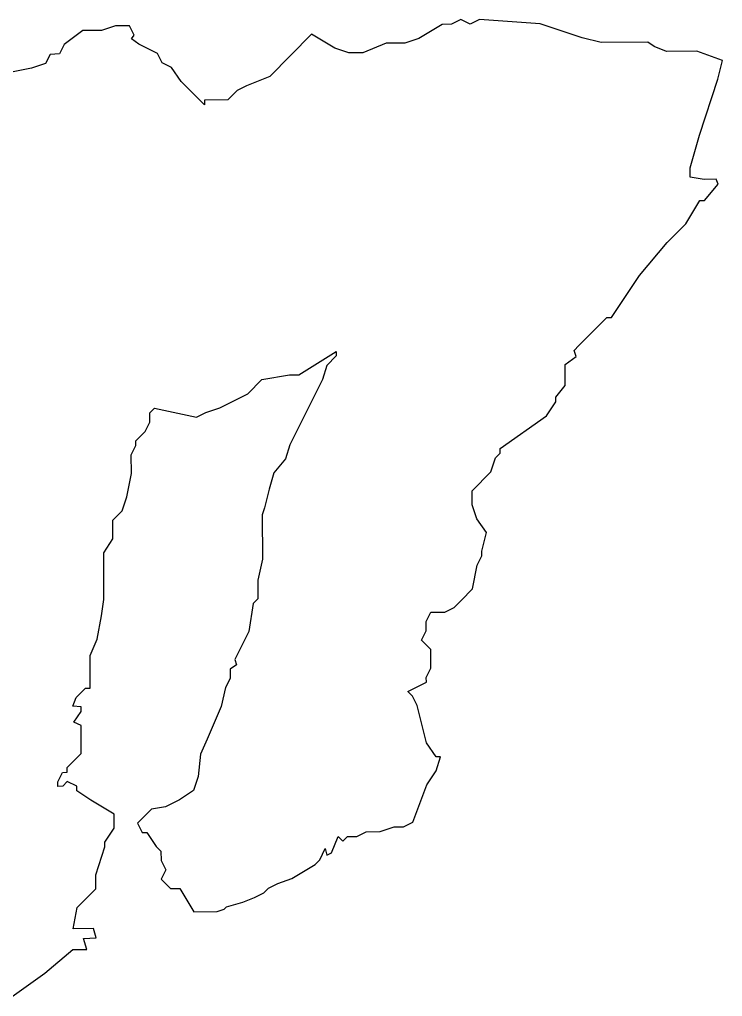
# Model space of a CAD drawing. Header units: metres. Extents: x 321872 to 327738, y 1839281 to 1843763.
# Drawn here: x 324805 to 327738, y 1839677 to 1843756 of the extents above; entities that cross this region are included whole.
import ezdxf

# ---------------------------------------------------------------- set-up
doc = ezdxf.new("R2010")
doc.units = ezdxf.units.M
doc.layers.add('VILLAGE BOUNDRY', color=10, linetype='Continuous')

msp = doc.modelspace()

# ---------------------------------------------------------------- linework, layer by layer
at = {"layer": 'VILLAGE BOUNDRY'}
msp.add_lwpolyline([(324774.7, 1839676.7), (324910.6, 1839774.6), (325027.1, 1839872.5), (325085.5, 1839872.8), (325072.5, 1839918.9), (325124.3, 1839921.7), (325114.4, 1839960.6), (325029.4, 1839958.4), (325045.8, 1840047.9), (325123.4, 1840126.2), (325123.1, 1840184.6), (325161.6, 1840301.6), (325161.5, 1840321.1), (325200.3, 1840379.7), (325200, 1840438.2), (325102.4, 1840496.2), (325043.8, 1840534.8), (325043.7, 1840554.4), (325004.6, 1840573.6), (324985.2, 1840554.1), (324965.7, 1840554), (324965.7, 1840573.5), (324985, 1840612.5), (325004.5, 1840612.6), (325004.4, 1840632.1), (325062.6, 1840690.7), (325062.1, 1840807.7), (325032.1, 1840822.4), (325061.8, 1840866.1), (325061.7, 1840885.5), (325027.6, 1840888.2), (325042.1, 1840924.4), (325080.9, 1840963.6), (325100.4, 1840963.6), (325099.8, 1841100), (325128.7, 1841168.3), (325147.8, 1841265.8), (325157.2, 1841334), (325156.4, 1841528.7), (325195.1, 1841587.3), (325194.8, 1841665.3), (325233.5, 1841704.4), (325252.8, 1841762.9), (325271.9, 1841860.3), (325271.5, 1841938.3), (325290.8, 1841977.3), (325290.7, 1841996.8), (325329.5, 1842035.9), (325348.8, 1842075), (325348.7, 1842113.9), (325368.1, 1842133.5), (325543.5, 1842095.2), (325582.4, 1842114.9), (325640.8, 1842134.6), (325757.4, 1842193.6), (325815.6, 1842252.2), (325932.3, 1842272.2), (325971.3, 1842272.4), (326126.7, 1842370.4), (326126.8, 1842351), (326088, 1842311.8), (326068.8, 1842253.3), (325933.6, 1841980), (325914.4, 1841921.5), (325865.9, 1841862.9), (325846.7, 1841794.6), (325827.6, 1841716.6), (325818, 1841687.4), (325818.7, 1841502.3), (325799.7, 1841414.6), (325800, 1841336.7), (325780.6, 1841317.1), (325761.6, 1841200.2), (325703.7, 1841083.1), (325710.9, 1841061.2), (325684.4, 1841044), (325684.5, 1841005), (325665.2, 1840966.1), (325646.1, 1840888), (325588.2, 1840751.4), (325560.1, 1840688.2), (325549.9, 1840595.5), (325530.7, 1840536.9), (325472.4, 1840497.7), (325414.1, 1840468.3), (325355.7, 1840458.3), (325297.5, 1840399.6), (325317.2, 1840360.7), (325336.7, 1840360.8), (325375.9, 1840302.5), (325395.4, 1840283.2), (325395.6, 1840244.2), (325415.3, 1840205.3), (325395.9, 1840166.2), (325435, 1840127.5), (325474, 1840127.7), (325532.9, 1840030.5), (325630.3, 1840030.9), (325659.4, 1840040.8), (325669.1, 1840050.6), (325737.2, 1840070.3), (325785.8, 1840090), (325824.7, 1840109.6), (325844.1, 1840129.2), (325882.9, 1840148.9), (325941.3, 1840168.6), (326038.4, 1840227.5), (326057.8, 1840247), (326080.4, 1840294.8), (326087, 1840266.6), (326106.4, 1840276.4), (326135.3, 1840344.7), (326154.9, 1840325.3), (326174.3, 1840344.9), (326213.3, 1840345.1), (326252.1, 1840364.7), (326310.5, 1840364.9), (326368.9, 1840384.7), (326407.8, 1840384.9), (326446.7, 1840404.5), (326504.5, 1840560.6), (326543.2, 1840619.2), (326562.4, 1840677.7), (326543, 1840677.6), (326503.7, 1840735.8), (326464.1, 1840891.5), (326444.5, 1840930.4), (326425, 1840949.8), (326463.8, 1840969.4), (326502.7, 1840989.1), (326502.6, 1841008.5), (326521.9, 1841047.6), (326521.5, 1841125.5), (326482.5, 1841164.3), (326501.8, 1841203.3), (326501.6, 1841242.3), (326520.9, 1841281.3), (326579.3, 1841281.5), (326618.2, 1841301.2), (326647.3, 1841330.6), (326695.8, 1841379.4), (326714.9, 1841476.9), (326734.1, 1841516), (326734.1, 1841535.4), (326753.2, 1841613.4), (326714, 1841671.7), (326694.3, 1841730.1), (326694.1, 1841788.5), (326771.6, 1841866.7), (326790.8, 1841925.3), (326810.3, 1841944.8), (326810.2, 1841964.3), (327004.4, 1842101.5), (327043.1, 1842160), (327043, 1842179.5), (327081.7, 1842228.4), (327081.4, 1842316), (327127.4, 1842349), (327120.1, 1842374.6), (327139.5, 1842394.2), (327255.8, 1842511.6), (327275.3, 1842511.7), (327391.5, 1842687.4), (327507.7, 1842824.3), (327585.3, 1842902.5), (327643.4, 1843000.2), (327662.8, 1843000.3), (327720.9, 1843068.7), (327711.9, 1843089.5), (327662.4, 1843087.9), (327604, 1843097.4), (327603.8, 1843136.3), (327642.2, 1843272.9), (327719.1, 1843506.9), (327738.2, 1843584.9), (327630.9, 1843623.4), (327504.3, 1843622.9), (327453, 1843643.5), (327426.3, 1843661.5), (327231.5, 1843660.6), (327153.5, 1843679.8), (326977.9, 1843737.5), (326724.6, 1843755.9), (326685.8, 1843736.3), (326646.7, 1843755.6), (326607.9, 1843735.9), (326568.9, 1843735.8), (326471.8, 1843676.9), (326413.4, 1843657.2), (326335.5, 1843656.8), (326238.3, 1843617.5), (326179.8, 1843617.3), (326121.3, 1843636.5), (326023.7, 1843694.5), (325849.1, 1843518.5), (325751.9, 1843479.1), (325713, 1843459.5), (325674.3, 1843420.3), (325576.9, 1843419.9), (325577, 1843400.4), (325557.4, 1843419.8), (325518.3, 1843458.6), (325479.2, 1843497.4), (325439.9, 1843555.6), (325400.9, 1843575), (325381.3, 1843613.9), (325342.2, 1843633.2), (325303.2, 1843652.5), (325272.5, 1843675.4), (325283.5, 1843691.3), (325263.9, 1843730.2), (325205.5, 1843730), (325147.1, 1843710.2), (325069.2, 1843709.9), (324991.6, 1843651.1), (324972.2, 1843612.1), (324933.3, 1843609.8), (324913.9, 1843572.9), (324855.6, 1843553.2), (324758.3, 1843533.3)], dxfattribs=at)

doc.saveas('drawing.dxf')
